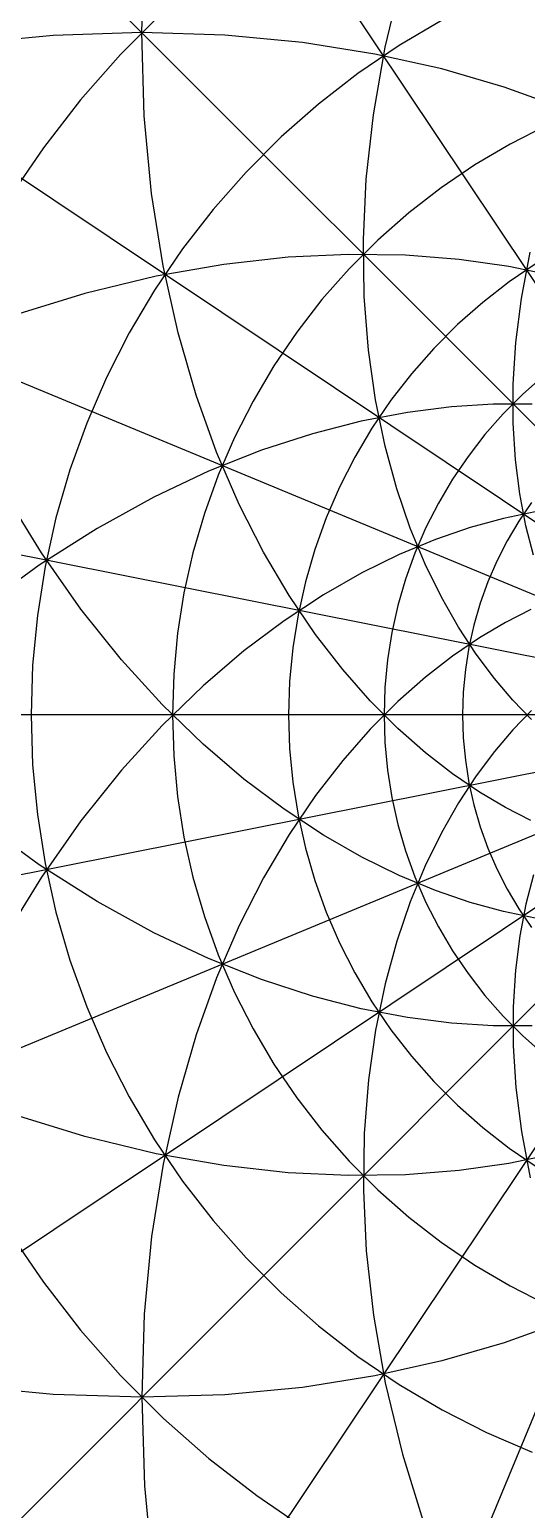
# Model space of a CAD drawing. Header units: metres. Extents: x -40000 to 40000, y -40000 to 40000.
# Drawn here: x -1423 to -533, y -1423 to 1228 of the extents above; entities that cross this region are included whole.
import ezdxf

# ---------------------------------------------------------------- set-up
doc = ezdxf.new("R2010")
doc.units = ezdxf.units.M

msp = doc.modelspace()

# ---------------------------------------------------------------- linework, layer by layer
at = {"color": 0}
for p, q in [((-1222.3, 1222.3), (-1217.2, 1380.7)), ((-786, 1196.5), (-755.3, 1324.2)), ((-1222.3, 1222.3), (-1380.7, 1217.2)), ((-1217.7, 1073.5), (-1222.3, 1222.3)), ((-1073.5, 1217.7), (-1222.3, 1222.3)), ((-1380.7, 1217.2), (-1548.7, 1201.3)), ((-934.3, 1204.5), (-1073.5, 1217.7)), ((-804.7, 1184), (-934.3, 1204.5)), ((-807.2, 1075.1), (-786, 1196.5)), ((-684.4, 1157.2), (-804.7, 1184)), ((-573.2, 1124.9), (-684.4, 1157.2)), ((-470.9, 1088.1), (-573.2, 1124.9)), ((-1204.5, 934.3), (-1217.7, 1073.5)), ((-820, 960), (-807.2, 1075.1)), ((-825.1, 851.5), (-820, 960)), ((-1184, 804.7), (-1204.5, 934.3)), ((-823.5, 749.4), (-825.1, 851.5)), ((-851.5, 825.1), (-960, 820)), ((-749.4, 823.5), (-851.5, 825.1)), ((-653.8, 816.1), (-749.4, 823.5)), ((-542, 746), (-526.2, 829.1)), ((-1075.1, 807.2), (-1196.5, 786)), ((-1157.2, 684.4), (-1184, 804.7)), ((-960, 820), (-1075.1, 807.2)), ((-564.6, 803.4), (-653.8, 816.1)), ((-481.8, 786.3), (-564.6, 803.4)), ((-1196.5, 786), (-1324.2, 755.3)), ((-1324.2, 755.3), (-1457.8, 714.1)), ((-816.1, 653.8), (-823.5, 749.4)), ((-552, 667.3), (-542, 746)), ((-1124.9, 573.2), (-1157.2, 684.4)), ((-556.7, 592.8), (-552, 667.3)), ((-803.4, 564.6), (-816.1, 653.8)), ((-556.7, 522.8), (-556.7, 592.8)), ((-1088.1, 470.9), (-1124.9, 573.2)), ((-786.3, 481.8), (-803.4, 564.6)), ((-592.8, 556.7), (-667.3, 552)), ((-522.8, 556.7), (-592.8, 556.7)), ((-746, 542), (-829.1, 526.2)), ((-667.3, 552), (-746, 542)), ((-916.3, 503.7), (-1007.5, 474.1)), ((-829.1, 526.2), (-916.3, 503.7)), ((-552.6, 457.2), (-556.7, 522.8)), ((-765.3, 405.2), (-786.3, 481.8)), ((-1007.5, 474.1), (-1102.4, 436.5)), ((-1047.6, 377.2), (-1088.1, 470.9)), ((-544.9, 395.9), (-552.6, 457.2)), ((-1102.4, 436.5), (-1200.8, 390.1)), ((-1401.8, 290.3), (-1470.4, 402.3)), ((-741.2, 334.7), (-765.3, 405.2)), ((-1200.8, 390.1), (-1302.2, 334.3)), ((-1004.1, 291.7), (-1047.6, 377.2)), ((-534.1, 338.9), (-544.9, 395.9)), ((-574.3, 351.9), (-633.9, 335.6)), ((-517.5, 363.7), (-574.3, 351.9)), ((-1302.2, 334.3), (-1406.2, 268.3)), ((-714.4, 270), (-741.2, 334.7)), ((-633.9, 335.6), (-696.1, 314.3)), ((-520.5, 286.2), (-534.1, 338.9)), ((-958.3, 214.2), (-1004.1, 291.7)), ((-696.1, 314.3), (-760.8, 287.5)), ((-1406.2, 268.3), (-1512.4, 191.1)), ((-1331, 189.4), (-1401.8, 290.3)), ((-760.8, 287.5), (-827.7, 254.6)), ((-685.5, 210.9), (-714.4, 270)), ((-827.7, 254.6), (-896.7, 215.3)), ((-896.7, 215.3), (-967.3, 168.8)), ((-910.8, 144.3), (-958.3, 214.2)), ((-1258.7, 99.1), (-1331, 189.4)), ((-654.9, 157.2), (-685.5, 210.9)), ((-524.9, 189), (-570.4, 165.7)), ((-967.3, 168.8), (-1039.3, 114.7)), ((-570.4, 165.7), (-617.3, 138)), ((-862.2, 81.5), (-910.8, 144.3)), ((-617.3, 138), (-665.3, 105.4)), ((-623.1, 108.8), (-654.9, 157.2)), ((-1039.3, 114.7), (-1112.2, 52.5)), ((-590.4, 65.2), (-623.1, 108.8)), ((-1185.5, 18.6), (-1258.7, 99.1)), ((-812.9, 25.5), (-862.2, 81.5)), ((-665.3, 105.4), (-714, 67.5)), ((-714, 67.5), (-763.4, 24)), ((-557.2, 26.3), (-590.4, 65.2)), ((-1112.2, 52.5), (-1185.5, -18.6)), ((-1112.2, -52.5), (-1185.5, 18.6)), ((-763.4, -24), (-812.9, 25.5)), ((-763.4, 24), (-812.9, -25.5)), ((-523.8, -8.2), (-557.2, 26.3)), ((-523.8, 8.2), (-557.2, -26.3)), ((-1185.5, -18.6), (-1258.7, -99.1)), ((-812.9, -25.5), (-862.2, -81.5)), ((-714, -67.5), (-763.4, -24)), ((-557.2, -26.3), (-590.4, -65.2)), ((-1039.3, -114.7), (-1112.2, -52.5)), ((-665.3, -105.4), (-714, -67.5)), ((-590.4, -65.2), (-623.1, -108.8)), ((-1258.7, -99.1), (-1331, -189.4)), ((-862.2, -81.5), (-910.8, -144.3)), ((-617.3, -138), (-665.3, -105.4)), ((-967.3, -168.8), (-1039.3, -114.7)), ((-623.1, -108.8), (-654.9, -157.2)), ((-910.8, -144.3), (-958.3, -214.2)), ((-654.9, -157.2), (-685.5, -210.9)), ((-570.4, -165.7), (-617.3, -138)), ((-896.7, -215.3), (-967.3, -168.8)), ((-524.9, -189), (-570.4, -165.7)), ((-1406.2, -268.3), (-1512.4, -191.1)), ((-1331, -189.4), (-1401.8, -290.3)), ((-685.5, -210.9), (-714.4, -270)), ((-958.3, -214.2), (-1004.1, -291.7)), ((-827.7, -254.6), (-896.7, -215.3)), ((-760.8, -287.5), (-827.7, -254.6)), ((-1401.8, -290.3), (-1470.4, -402.3)), ((-1302.2, -334.3), (-1406.2, -268.3)), ((-696.1, -314.3), (-760.8, -287.5)), ((-714.4, -270), (-741.2, -334.7)), ((-520.5, -286.2), (-534.1, -338.9)), ((-1004.1, -291.7), (-1047.6, -377.2)), ((-633.9, -335.6), (-696.1, -314.3)), ((-1200.8, -390.1), (-1302.2, -334.3)), ((-741.2, -334.7), (-765.3, -405.2)), ((-574.3, -351.9), (-633.9, -335.6)), ((-534.1, -338.9), (-544.9, -395.9)), ((-517.5, -363.7), (-574.3, -351.9)), ((-1102.4, -436.5), (-1200.8, -390.1)), ((-1047.6, -377.2), (-1088.1, -470.9)), ((-544.9, -395.9), (-552.6, -457.2)), ((-765.3, -405.2), (-786.3, -481.8)), ((-1007.5, -474.1), (-1102.4, -436.5)), ((-1088.1, -470.9), (-1124.9, -573.2)), ((-916.3, -503.7), (-1007.5, -474.1)), ((-552.6, -457.2), (-556.7, -522.8)), ((-786.3, -481.8), (-803.4, -564.6)), ((-829.1, -526.2), (-916.3, -503.7)), ((-746, -542), (-829.1, -526.2)), ((-556.7, -522.8), (-556.7, -592.8)), ((-667.3, -552), (-746, -542)), ((-592.8, -556.7), (-667.3, -552)), ((-1124.9, -573.2), (-1157.2, -684.4)), ((-803.4, -564.6), (-816.1, -653.8)), ((-522.8, -556.7), (-592.8, -556.7)), ((-556.7, -592.8), (-552, -667.3)), ((-816.1, -653.8), (-823.5, -749.4)), ((-1157.2, -684.4), (-1184, -804.7)), ((-552, -667.3), (-542, -746)), ((-1324.2, -755.3), (-1457.8, -714.1)), ((-1196.5, -786), (-1324.2, -755.3)), ((-823.5, -749.4), (-825.1, -851.5)), ((-542, -746), (-526.2, -829.1)), ((-1075.1, -807.2), (-1196.5, -786)), ((-481.8, -786.3), (-564.6, -803.4)), ((-1184, -804.7), (-1204.5, -934.3)), ((-960, -820), (-1075.1, -807.2)), ((-851.5, -825.1), (-960, -820)), ((-653.8, -816.1), (-749.4, -823.5)), ((-564.6, -803.4), (-653.8, -816.1)), ((-749.4, -823.5), (-851.5, -825.1)), ((-825.1, -851.5), (-820, -960)), ((-1204.5, -934.3), (-1217.7, -1073.5)), ((-820, -960), (-807.2, -1075.1)), ((-1217.7, -1073.5), (-1222.3, -1222.3)), ((-807.2, -1075.1), (-786, -1196.5)), ((-470.9, -1088.1), (-573.2, -1124.9)), ((-573.2, -1124.9), (-684.4, -1157.2)), ((-684.4, -1157.2), (-804.7, -1184)), ((-804.7, -1184), (-934.3, -1204.5)), ((-1380.7, -1217.2), (-1548.7, -1201.3)), ((-1222.3, -1222.3), (-1380.7, -1217.2)), ((-1073.5, -1217.7), (-1222.3, -1222.3)), ((-934.3, -1204.5), (-1073.5, -1217.7)), ((-786, -1196.5), (-755.3, -1324.2)), ((-1222.3, -1222.3), (-1217.2, -1380.7)), ((-755.3, -1324.2), (-714.1, -1457.8)), ((-1217.2, -1380.7), (-1201.3, -1548.7))]:
    msp.add_line(p, q, dxfattribs=at)
at = {"layer": '1', "color": 1}
for p, q in [((-0.1, 0.1), (-22222.8, 33258.8)), ((-0.1, 0.1), (-28284.3, 28284.3)), ((-0.1, 0.1), (-33258.8, 22222.8)), ((-0.1, 0.1), (-36955.2, 15307.3)), ((-0.1, 0), (-39231.4, 7803.6)), ((-1183.3, 1260.1), (-1260.1, 1183.3)), ((-684.3, 1244.7), (-761.1, 1199.3)), ((-761.1, 1199.3), (-834.9, 1149.1)), ((-1260.1, 1183.3), (-1331.9, 1101.8)), ((-834.9, 1149.1), (-905.4, 1094.4)), ((-1331.9, 1101.8), (-1398.4, 1016)), ((-905.4, 1094.4), (-972.3, 1035.4)), ((-972.3, 1035.4), (-1035.4, 972.3)), ((-497, 1056.1), (-562.3, 1022.8)), ((-1398.4, 1016), (-1459.5, 926.2)), ((-562.3, 1022.8), (-625.4, 985.5)), ((-625.4, 985.5), (-686, 944.3)), ((-1035.4, 972.3), (-1094.4, 905.4)), ((-686, 944.3), (-744, 899.3)), ((-1094.4, 905.4), (-1149.1, 834.9)), ((-744, 899.3), (-799, 850.8)), ((-799, 850.8), (-850.8, 799)), ((-1149.1, 834.9), (-1199.3, 761.1)), ((-850.8, 799), (-899.3, 744)), ((-513.9, 809.8), (-563.7, 775.9)), ((-563.7, 775.9), (-611.4, 739)), ((-1199.3, 761.1), (-1244.7, 684.3)), ((-899.3, 744), (-944.3, 686)), ((-611.4, 739), (-656.5, 699.2)), ((-656.5, 699.2), (-699.2, 656.5)), ((-1244.7, 684.3), (-1285.2, 604.8)), ((-944.3, 686), (-985.5, 625.4)), ((-699.2, 656.5), (-739, 611.4)), ((-985.5, 625.4), (-1022.8, 562.3)), ((-739, 611.4), (-775.9, 563.7)), ((-1285.2, 604.8), (-1320.7, 522.9)), ((-502.4, 607.3), (-539.5, 574.5)), ((-1022.8, 562.3), (-1056.1, 497)), ((-775.9, 563.7), (-809.8, 513.9)), ((-539.5, 574.5), (-574.5, 539.5)), ((-574.5, 539.5), (-607.3, 502.4)), ((-1320.7, 522.9), (-1350.9, 438.9)), ((-809.8, 513.9), (-840.5, 462)), ((-1056.1, 497), (-1085.2, 429.7)), ((-607.3, 502.4), (-637.6, 463.2)), ((-840.5, 462), (-867.8, 408.4)), ((-637.6, 463.2), (-665.4, 422.3)), ((-1350.9, 438.9), (-1375.8, 353.2)), ((-1085.2, 429.7), (-1110, 360.7)), ((-867.8, 408.4), (-891.7, 353.1)), ((-665.4, 422.3), (-690.6, 379.7)), ((-690.6, 379.7), (-713.1, 335.6)), ((-523.9, 380.7), (-546.8, 347)), ((-1375.8, 353.2), (-1395.2, 266.2)), ((-1110, 360.7), (-1130.5, 290.3)), ((-891.7, 353.1), (-912.2, 296.4)), ((-546.8, 347), (-567.5, 312)), ((-713.1, 335.6), (-732.8, 290.1)), ((-912.2, 296.4), (-929, 238.5)), ((-567.5, 312), (-586, 275.7)), ((-1395.2, 266.2), (-1409.2, 178)), ((-1130.5, 290.3), (-1146.5, 218.7)), ((-732.8, 290.1), (-749.5, 243.5)), ((-586, 275.7), (-602.1, 238.4)), ((-749.5, 243.5), (-763.4, 196)), ((-1146.5, 218.7), (-1158, 146.3)), ((-929, 238.5), (-942.1, 179.7)), ((-602.1, 238.4), (-615.9, 200.1)), ((-763.4, 196), (-774.2, 147.7)), ((-615.9, 200.1), (-627.3, 161.1)), ((-1409.2, 178), (-1417.6, 89.2)), ((-942.1, 179.7), (-951.5, 120.2)), ((-627.3, 161.1), (-636.1, 121.4)), ((-1158, 146.3), (-1164.9, 73.3)), ((-774.2, 147.7), (-781.9, 98.8)), ((-951.5, 120.2), (-957.2, 60.2)), ((-636.1, 121.4), (-642.5, 81.2)), ((-1417.6, 89.2), (-1420.4, 0)), ((-781.9, 98.8), (-786.6, 49.5)), ((-642.5, 81.2), (-646.3, 40.7)), ((-1164.9, 73.3), (-1167.2, 0)), ((-957.2, 60.2), (-959.1, 0)), ((-786.6, 49.5), (-788.1, 0)), ((-646.3, 40.7), (-647.6, 0)), ((-0.1, 0), (-40000, 0)), ((-0.1, 0), (-39231.4, -7803.6)), ((-0.1, -0.1), (-36955.2, -15307.3)), ((-0.1, -0.1), (-33258.8, -22222.8)), ((-0.1, -0.1), (-28284.3, -28284.3)), ((-0.1, -0.1), (-22222.8, -33258.8)), ((-0.1, -0.1), (-15307.3, -36955.2)), ((-1420.4, 0), (-1417.6, -89.2)), ((-1167.2, 0), (-1164.9, -73.3)), ((-959.1, 0), (-957.2, -60.2)), ((-788.1, 0), (-786.6, -49.5)), ((-647.6, 0), (-646.3, -40.7)), ((-786.6, -49.5), (-781.9, -98.8)), ((-646.3, -40.7), (-642.5, -81.2)), ((-1164.9, -73.3), (-1158, -146.3)), ((-957.2, -60.2), (-951.5, -120.2)), ((-1417.6, -89.2), (-1409.2, -178)), ((-781.9, -98.8), (-774.2, -147.7)), ((-642.5, -81.2), (-636.1, -121.4)), ((-951.5, -120.2), (-942.1, -179.7)), ((-636.1, -121.4), (-627.3, -161.1)), ((-1158, -146.3), (-1146.5, -218.7)), ((-774.2, -147.7), (-763.4, -196)), ((-1409.2, -178), (-1395.2, -266.2)), ((-942.1, -179.7), (-929, -238.5)), ((-627.3, -161.1), (-615.9, -200.1)), ((-763.4, -196), (-749.5, -243.5)), ((-615.9, -200.1), (-602.1, -238.4)), ((-1146.5, -218.7), (-1130.5, -290.3)), ((-929, -238.5), (-912.2, -296.4)), ((-602.1, -238.4), (-586, -275.7)), ((-749.5, -243.5), (-732.8, -290.1)), ((-1395.2, -266.2), (-1375.8, -353.2)), ((-1130.5, -290.3), (-1110, -360.7)), ((-732.8, -290.1), (-713.1, -335.6)), ((-586, -275.7), (-567.5, -312)), ((-912.2, -296.4), (-891.7, -353.1)), ((-567.5, -312), (-546.8, -347)), ((-713.1, -335.6), (-690.6, -379.7)), ((-1375.8, -353.2), (-1350.9, -438.9)), ((-1110, -360.7), (-1085.2, -429.7)), ((-891.7, -353.1), (-867.8, -408.4)), ((-546.8, -347), (-523.9, -380.7)), ((-690.6, -379.7), (-665.4, -422.3)), ((-867.8, -408.4), (-840.5, -462)), ((-665.4, -422.3), (-637.6, -463.2)), ((-1350.9, -438.9), (-1320.7, -522.9)), ((-1085.2, -429.7), (-1056.1, -497)), ((-840.5, -462), (-809.8, -513.9)), ((-637.6, -463.2), (-607.3, -502.4)), ((-1056.1, -497), (-1022.8, -562.3)), ((-607.3, -502.4), (-574.5, -539.5)), ((-1320.7, -522.9), (-1285.2, -604.8)), ((-809.8, -513.9), (-775.9, -563.7)), ((-574.5, -539.5), (-539.5, -574.5)), ((-1022.8, -562.3), (-985.5, -625.4)), ((-775.9, -563.7), (-739, -611.4)), ((-539.5, -574.5), (-502.4, -607.3)), ((-1285.2, -604.8), (-1244.7, -684.3)), ((-985.5, -625.4), (-944.3, -686)), ((-739, -611.4), (-699.2, -656.5)), ((-699.2, -656.5), (-656.5, -699.2)), ((-1244.7, -684.3), (-1199.3, -761.1)), ((-944.3, -686), (-899.3, -744)), ((-656.5, -699.2), (-611.4, -739)), ((-611.4, -739), (-563.7, -775.9)), ((-1199.3, -761.1), (-1149.1, -834.9)), ((-899.3, -744), (-850.8, -799)), ((-563.7, -775.9), (-513.9, -809.8)), ((-850.8, -799), (-799, -850.8)), ((-1149.1, -834.9), (-1094.4, -905.4)), ((-799, -850.8), (-744, -899.3)), ((-744, -899.3), (-686, -944.3)), ((-1459.5, -926.2), (-1398.4, -1016)), ((-1094.4, -905.4), (-1035.4, -972.3)), ((-686, -944.3), (-625.4, -985.5)), ((-1035.4, -972.3), (-972.3, -1035.4)), ((-625.4, -985.5), (-562.3, -1022.8)), ((-1398.4, -1016), (-1331.9, -1101.8)), ((-562.3, -1022.8), (-497, -1056.1)), ((-972.3, -1035.4), (-905.4, -1094.4)), ((-1331.9, -1101.8), (-1260.1, -1183.3)), ((-905.4, -1094.4), (-834.9, -1149.1)), ((-834.9, -1149.1), (-761.1, -1199.3)), ((-1260.1, -1183.3), (-1183.3, -1260.1)), ((-761.1, -1199.3), (-684.3, -1244.7)), ((-684.3, -1244.7), (-604.8, -1285.2)), ((-1183.3, -1260.1), (-1101.8, -1331.9)), ((-604.8, -1285.2), (-522.9, -1320.7)), ((-1101.8, -1331.9), (-1016, -1398.4)), ((-1016, -1398.4), (-926.2, -1459.5))]:
    msp.add_line(p, q, dxfattribs=at)

doc.saveas('drawing.dxf')
